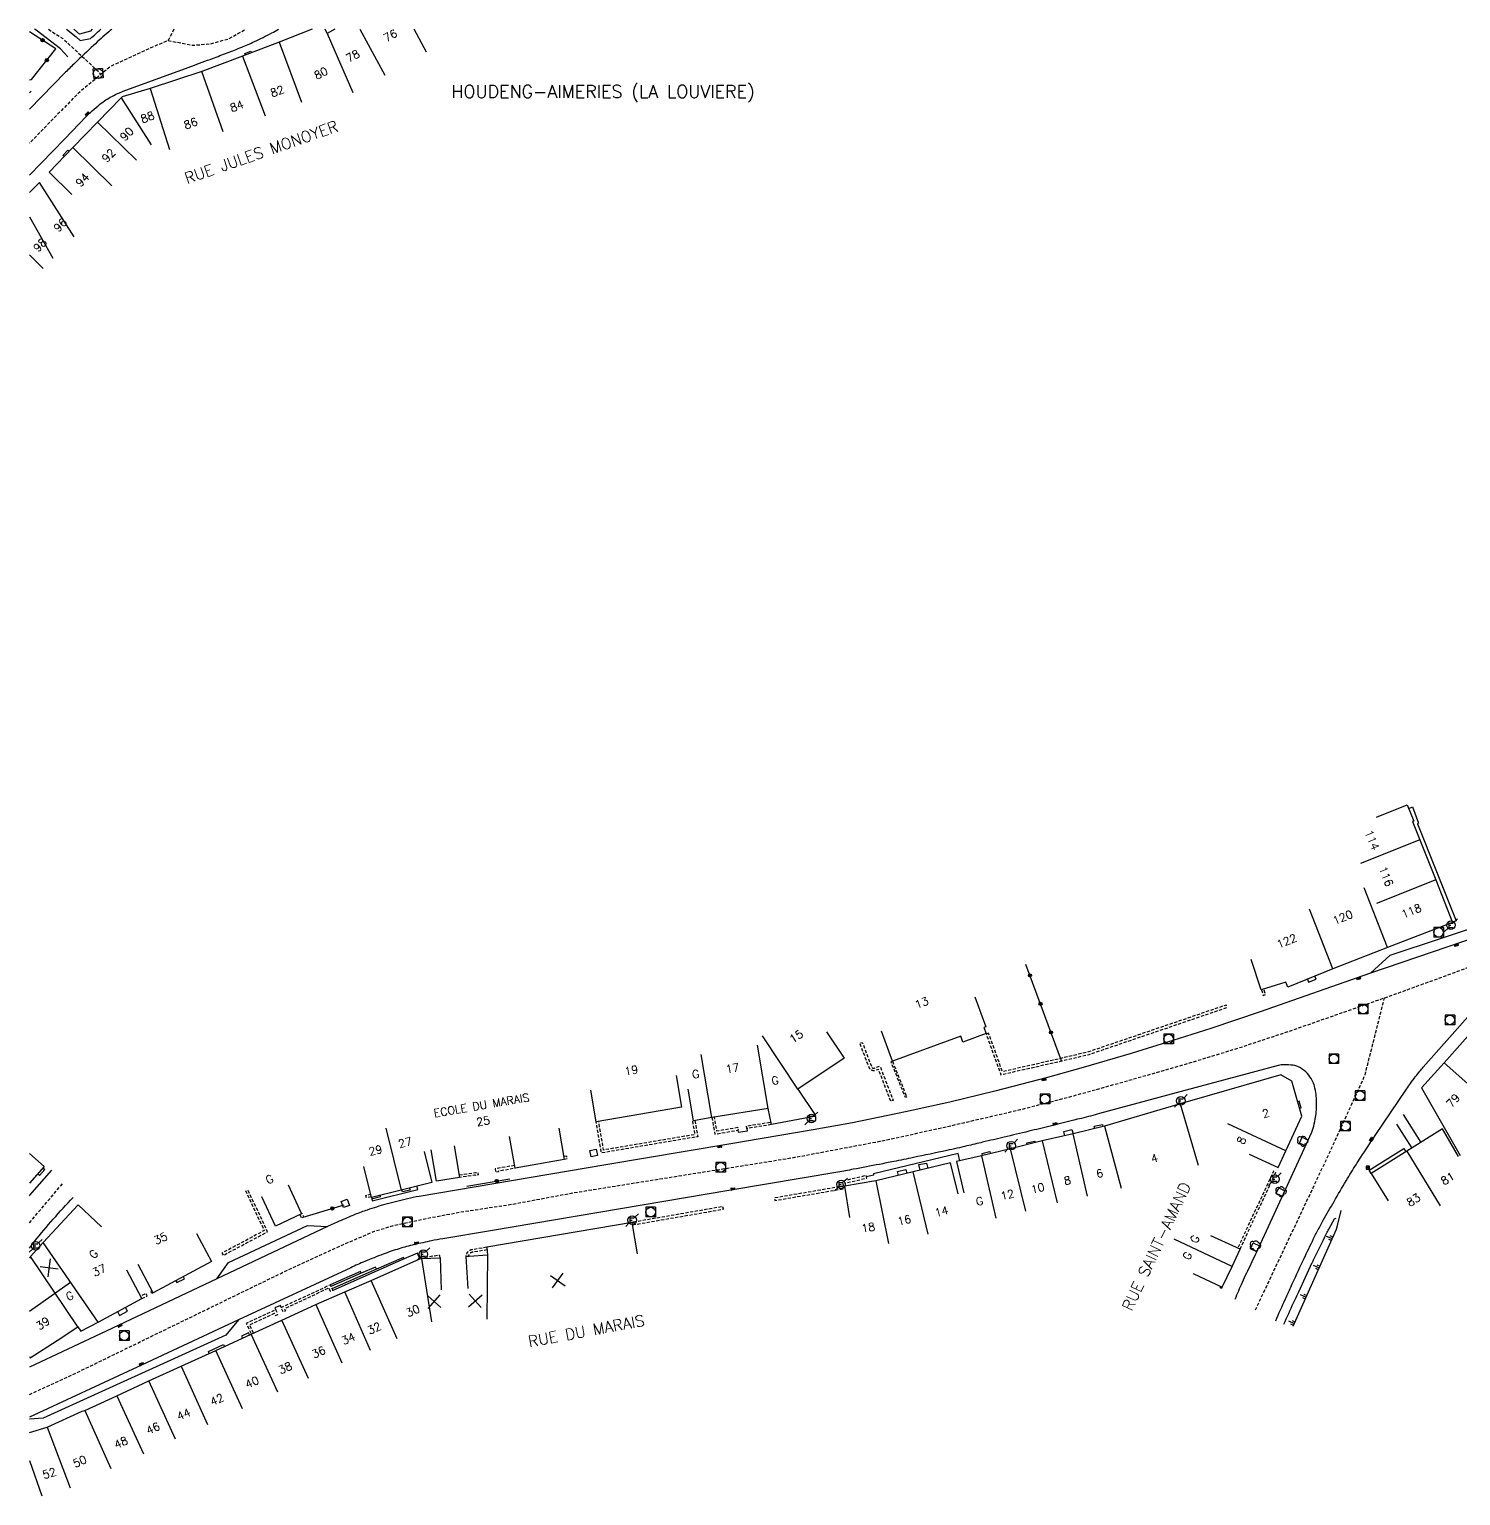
# Model space of a CAD drawing. Header units: millimetres. Extents: x 134000 to 135000, y 129000 to 130000.
# Drawn here: x 134000 to 134223.7, y 129770.9 to 130000 of the extents above; entities that cross this region are included whole.
import ezdxf
from ezdxf.enums import TextEntityAlignment as Align

# ---------------------------------------------------------------- set-up
doc = ezdxf.new("R2010")
doc.units = ezdxf.units.MM
doc.linetypes.add('DASHED', pattern=[0.75, 0.5, -0.25])
doc.layers.get('0').update_dxf_attribs({"linetype": 'CONTINUOUS'})
for name, color, linetype in [('W0001', 6, 'DASHED'), ('W0008', 7, 'CONTINUOUS'), ('W0100', 7, 'CONTINUOUS'), ('W0112', 1, 'DASHED'), ('W0211', 2, 'CONTINUOUS'), ('W0300', 7, 'CONTINUOUS'), ('W0310', 3, 'CONTINUOUS'), ('W0322', 7, 'CONTINUOUS'), ('W0330', 7, 'CONTINUOUS'), ('W0400', 7, 'CONTINUOUS'), ('W0420', 7, 'CONTINUOUS'), ('W0471', 7, 'CONTINUOUS'), ('W0980', 7, 'CONTINUOUS'), ('W0984', 7, 'CONTINUOUS'), ('W0989', 7, 'CONTINUOUS'), ('W0991', 7, 'CONTINUOUS'), ('W1102', 7, 'CONTINUOUS')]:
    doc.layers.add(name, color=color, linetype=linetype)
doc.styles.get("Standard").update_dxf_attribs({"font": 'romans.shx', "width": 0.85})

# ---------------------------------------------------------------- blocks, each defined once
blk = doc.blocks.new('t322o')
at = {"color": 0, "linetype": 'Continuous'}
for radius in [0.25, 0.15]:
    blk.add_circle((0, 0), radius, dxfattribs=at)
blk = doc.blocks.new('T420')
for p, q in [((0.75, 0.75), (-0.75, 0.75)), ((-0.75, 0.75), (-0.75, -0.75)), ((0.75, 0.75), (0.75, -0.75)), ((0.75, -0.75), (-0.75, -0.75))]:
    blk.add_line(p, q)
blk.add_ellipse((0, 0), major_axis=(-0.53, 0.53), ratio=1, start_param=3.926991, end_param=10.210176)
blk = doc.blocks.new('T400')
for p, q in [((-0.15, 0.3), (0.15, 0.3)), ((-0.15, -0.25), (-0.15, 0.3)), ((-0.15, 0.15), (0.15, 0.15)), ((-0.15, 0), (0.15, 0)), ((0.15, 0.3), (0.15, -0.25)), ((-0.15, -0.15), (0.15, -0.15)), ((-0.15, -0.25), (-0.15, -0.3)), ((-0.15, -0.3), (0.15, -0.3)), ((0.15, -0.3), (0.15, -0.25))]:
    blk.add_line(p, q)
blk = doc.blocks.new('t991o')
at = {"color": 0, "linetype": 'Continuous'}
for p, q in [((-1, 1), (1, -1)), ((-1, -1), (1, 1))]:
    blk.add_line(p, q, dxfattribs=at)
blk = doc.blocks.new('t211o')
at = {"color": 0, "linetype": 'Continuous'}
for p, q in [((-0.29, 0.5), (-0.29, 0)), ((0, 1), (0, 0)), ((0.29, 0.5), (0.29, 0))]:
    blk.add_line(p, q, dxfattribs=at)
blk = doc.blocks.new('t330o')
at = {"color": 0, "linetype": 'Continuous'}
for p, q in [((0.25, -0.25), (-0.25, 0.25)), ((-0.25, -0.25), (0.25, 0.25)), ((-0.25, 0.25), (-0.25, -0.25)), ((0.25, 0.25), (-0.25, 0.25)), ((0.25, -0.25), (0.25, 0.25)), ((-0.25, -0.25), (0.25, -0.25)), ((-0.25, -0.25), (-0.25, -0.25))]:
    blk.add_line(p, q, dxfattribs=at)
blk = doc.blocks.new('T300')
for p, q in [((-0.8, 0.51), (-0.86, 0.34)), ((-0.86, 0.34), (-0.86, 0.17)), ((-0.86, 0.17), (-0.74, 0.06)), ((-0.69, 0.63), (-0.8, 0.51)), ((-0.8, -0.06), (-0.74, 0.06)), ((-0.74, 0.06), (-0.69, 0.11)), ((-0.57, 0.69), (-0.69, 0.63)), ((-0.46, 0.69), (-0.57, 0.69)), ((-0.29, 0.63), (-0.46, 0.69)), ((-0.29, 0.63), (-0.17, 0.74)), ((-0.23, 0.57), (-0.29, 0.63)), ((-0.17, 0.74), (-0.06, 0.8)), ((-0.06, 0.8), (0.06, 0.8)), ((0.06, 0.8), (0.23, 0.74)), ((0.23, 0.74), (0.34, 0.63)), ((0.34, 0.63), (0.4, 0.51)), ((0.46, 0.46), (0.34, 0.46)), ((0.4, 0.51), (0.4, 0.46)), ((0.57, 0.4), (0.46, 0.46)), ((0.57, 0.4), (0.69, 0.29)), ((0.69, 0.29), (0.74, 0.17)), ((0.74, 0.06), (0.69, -0.17)), ((0.74, 0.17), (0.74, 0.06)), ((-0.8, -0.17), (-0.8, -0.06)), ((-0.8, -0.23), (-0.8, -0.17)), ((-0.74, -0.34), (-0.8, -0.23)), ((-0.69, -0.4), (-0.74, -0.34)), ((-0.51, -0.46), (-0.69, -0.4)), ((-0.4, -0.46), (-0.51, -0.46)), ((-0.4, -0.46), (-0.34, -0.46)), ((-0.34, -0.46), (-0.34, -0.4)), ((-0.34, -0.51), (-0.34, -0.46)), ((-0.29, -0.63), (-0.34, -0.51)), ((-0.17, -0.74), (-0.29, -0.63)), ((-0.06, -0.8), (-0.17, -0.74)), ((0.06, -0.8), (-0.06, -0.8)), ((0.17, -0.74), (0.06, -0.8)), ((0.23, -0.69), (0.17, -0.74)), ((0.29, -0.46), (0.23, -0.46)), ((0.29, -0.63), (0.23, -0.69)), ((0.46, -0.4), (0.29, -0.46)), ((0.34, -0.51), (0.29, -0.63)), ((0.34, -0.51), (0.34, -0.46)), ((0.57, -0.34), (0.46, -0.4)), ((0.63, -0.29), (0.57, -0.34)), ((0.69, -0.17), (0.63, -0.29))]:
    blk.add_line(p, q)
blk = doc.blocks.new('T471')
for p, q in [((-0.333334, 0.333334), (-0.333334, -0.333334)), ((-0.333334, 0.333334), (0.333334, 0.333334)), ((-0.333334, 0), (0, 0)), ((0.500001, 0.500001), (1.000002, 1.000002)), ((-0.500001, -0.500001), (-1.000002, -1.000002)), ((-0.333334, -0.333334), (0.333334, -0.333334))]:
    blk.add_line(p, q)
blk.add_ellipse((0, 0), major_axis=(0.471405, 0.471405), ratio=1, start_param=5.4977871438, end_param=11.780972451)
blk = doc.blocks.new('t112o')
at = {"color": 0, "linetype": 'Continuous'}
for p, q in [((-0.5, 0.5), (0.5, 0.5)), ((-0.5, -0.5), (-0.5, 0.5)), ((0.5, 0.5), (0.5, -0.5)), ((0.5, -0.5), (-0.5, -0.5))]:
    blk.add_line(p, q, dxfattribs=at)

msp = doc.modelspace()

# ---------------------------------------------------------------- linework, layer by layer
at = {"layer": 'W0001', "flags": 128}
for points in [[(134022.6, 130000), (134021.69, 129998.26), (134018.11, 129996.72), (134012.69, 129994.2), (134007.56, 129989.93), (134000, 129982.2)], [(134003, 130000), (134005.24, 129998.55), (134011.23, 129992.99)], [(134021.69, 129998.26), (134025.51, 129997.51), (134028.37, 129997.75), (134031.19, 129998.54), (134033.78, 130000)], [(134000, 129786.71), (134007.47, 129790.17), (134039.38, 129805.7), (134049.08, 129810.17), (134053.94, 129812.24), (134056.95, 129813.13), (134062.02, 129814.23), (134067.41, 129815.24), (134075.49, 129816.47), (134085.1, 129818.26), (134119.61, 129823.78), (134132.91, 129826.3), (134142.04, 129828.27), (134149.2, 129829.93), (134154.83, 129831.23), (134163.19, 129833.4), (134170.34, 129835.39), (134181.45, 129838.57), (134189.37, 129841), (134197.66, 129843.76), (134213.89, 129849.44), (134236.2, 129857.63), (134248.31, 129862.07), (134257.62, 129865.07), (134277.9, 129871.96), (134286.63, 129875.14)], [(134191.59, 129799.94), (134203.81, 129825.86), (134208.72, 129836.68), (134211.75, 129848.69)], [(134000, 129813.53), (134005.16, 129819.63)]]:
    msp.add_lwpolyline(points, dxfattribs=at)
at = {"layer": 'W0008', "flags": 128}
for points in [[(134000, 129977.23), (134005.47, 129982.82), (134008.92, 129986.44, -0.017742), (134009.54, 129987.03, -0.009558), (134010.73, 129988.06, -0.021662), (134011.73, 129988.82, -0.025463), (134012.63, 129989.38, -0.017009), (134013.75, 129989.95, -0.021238), (134014.68, 129990.33), (134024.82, 129994.05, 0.00017), (134025.38, 129994.26, 0.000029), (134028.64, 129995.46, 0.003836), (134030.93, 129996.32, 0.003879), (134033.18, 129997.21, 0.014853), (134035.18, 129998.09, 0.010849), (134037.87, 129999.43, 0.001116), (134038.94, 130000)], [(134012.88, 130000, 0.002164), (134012.4, 129999.6, 0.012139), (134010.02, 129997.48, 0.003672), (134007.11, 129994.73, 0.007239), (134005.67, 129993.3), (134000, 129987.53)], [(134005.78, 130000), (134007.34, 129998.83), (134007.92, 129998.25), (134009.56, 129998.57, -0.004664), (134011.18, 130000)], [(134228.82, 129859.1), (134209.56, 129852.54), (134192.31, 129846.51), (134184.63, 129843.92), (134178.69, 129842.03), (134172.15, 129839.99), (134164.69, 129837.79), (134159.1, 129836.24), (134150.86, 129834.11), (134143.82, 129832.4), (134136.91, 129830.88), (134128.6, 129829.17), (134122.48, 129828.08), (134109.3, 129825.84), (134090.06, 129822.62), (134060.9, 129817.68, 0.016881), (134059.08, 129817.31, 0.009081), (134055.73, 129816.45, 0.011987), (134052.81, 129815.55, 0.017719), (134050.86, 129814.83, 0.005367), (134048.43, 129813.8, 0.007011), (134046.59, 129812.96), (134029.28, 129804.82), (134012, 129796.64), (134000, 129790.99)], [(134194.76, 129798.25, -0.002474), (134196.26, 129801.65, -0.004482), (134197.1, 129803.51, -0.000077), (134199.03, 129807.64, -0.001149), (134199.16, 129807.91, -0.003962), (134200.68, 129811.08, -0.00757), (134201.52, 129812.72, -0.00669), (134202.19, 129813.95, -0.002757), (134203.87, 129816.89, -0.002304), (134205.76, 129820.12, -0.005631), (134206.56, 129821.43, -0.005168), (134208.06, 129823.8, -0.003559), (134210.31, 129827.2), (134215.17, 129834.42, -0.009935), (134215.8, 129835.33, -0.008625), (134216.57, 129836.34, -0.006168), (134217.29, 129837.23, -0.008613), (134217.82, 129837.85), (134225.2, 129846.19, -0.05777)], [(134188.41, 129801.63, -0.003784), (134189.55, 129804.26, -0.006815), (134190.22, 129805.71, -0.000541), (134191.6, 129808.59, 0.00362), (134191.8, 129809.02), (134194.51, 129814.89), (134200.4, 129827.72, 0.043286), (134200.61, 129828.31, 0.018079), (134200.94, 129829.77, 0.027921), (134201.08, 129830.86, 0.018723), (134201.14, 129832.49, 0.033375), (134201.06, 129833.6, 0.028344), (134200.81, 129834.88, 0.066), (134200.44, 129835.8, 0.050836), (134199.7, 129836.85, 0.082591), (134198.61, 129837.76, 0.096023), (134197.46, 129838.16, 0.039365), (134196.06, 129838.25, 0.060938), (134195.16, 129838.13), (134190.28, 129836.84), (134179.2, 129833.88), (134167.23, 129830.61, -0.004575), (134164.42, 129829.87, -0.002625), (134159.5, 129828.66, -0.000523), (134156.17, 129827.85, -0.000451), (134152.31, 129826.93, -0.00053), (134148.96, 129826.14, -0.000725), (134146.51, 129825.56, -0.003872), (134143.35, 129824.85, -0.002362), (134138.14, 129823.75, -0.001278), (134135.06, 129823.12, -0.001765), (134132.82, 129822.68, -0.002173), (134128.75, 129821.91, -0.003682), (134126.34, 129821.48), (134109.28, 129818.58), (134072.05, 129812.3), (134064.6, 129811.06, 0.008862), (134062.84, 129810.73, 0.005757), (134060.14, 129810.14, 0.017851), (134057.76, 129809.5, 0.016898), (134055.3, 129808.66, 0.007793), (134052.42, 129807.51, 0.009989), (134050.21, 129806.53), (134032.69, 129798.37), (134016.85, 129791.01), (134000, 129783.18)], [(134000, 129809.59), (134000.8, 129810.63, -0.02328), (134006.83, 129817.49)], [(134196.02, 129797.74, -0.000261), (134197.54, 129801.03, -0.000493), (134198.35, 129802.78, -0.000012), (134200.46, 129807.34, -0.000372), (134200.53, 129807.49, -0.006267), (134200.66, 129807.77, -0.000413), (134202.71, 129811.9, -0.008597), (134203.05, 129812.55), (134204, 129814.29), (134204.17, 129814.2)]]:
    msp.add_lwpolyline(points, format="xyb", dxfattribs=at)
for points in [[(134006.01, 129995.72), (134004.86, 129996.97), (134001.04, 129999.86), (134000.82, 130000)], [(134033.75, 129995.99), (134033.65, 129996.24), (134034.62, 129996.59), (134034.71, 129996.35)], [(134005.43, 129980.11), (134005.23, 129980.3), (134006, 129981.13), (134006.21, 129980.92)], [(134209.56, 129852.54), (134212.66, 129855.34), (134228.55, 129860.63), (134250.72, 129868.12), (134283.21, 129879.09), (134300.69, 129884.98), (134342.36, 129899), (134345.44, 129898.56)], [(134215.55, 129878.27), (134216.15, 129878.51), (134217.08, 129876), (134216.93, 129875.89), (134222.93, 129860.75), (134222.36, 129860.5)], [(134199.71, 129851.61), (134199.9, 129851.13), (134201.07, 129851.6), (134200.87, 129852.08)], [(134198.49, 129831.45), (134198.73, 129831.52), (134198.42, 129832.53), (134198.2, 129832.46)], [(134214.68, 129830.48), (134217.43, 129826.11)], [(134110.72, 129828.02), (134110.77, 129827.69), (134112.23, 129827.94), (134112.18, 129828.29)], [(134161.78, 129827.16), (134161.63, 129827.81), (134162.92, 129828.13), (134163.11, 129827.46)], [(134166.47, 129828.27), (134166.37, 129828.64), (134167.68, 129828.93), (134167.76, 129828.58)], [(134213.64, 129828.95), (134216, 129825.21)], [(134155.93, 129825.77), (134155.86, 129826.04), (134157.1, 129826.31), (134157.16, 129826.08)], [(134199.41, 129825.57), (134198.48, 129825.99), (134198.89, 129826.92), (134199.83, 129826.48)], [(134209.68, 129821.23), (134209.35, 129821.75), (134214.75, 129825.18), (134215.09, 129824.63)], [(134145.4, 129823.24), (134145.13, 129824.39), (134131.88, 129821.21), (134131.93, 129821.01), (134130.8, 129820.72), (134130.74, 129820.93)], [(134139.21, 129821.77), (134138.99, 129822.65), (134140.18, 129822.89), (134140.38, 129822.06)], [(134148.95, 129824.08), (134148.87, 129824.4), (134150.07, 129824.68), (134150.14, 129824.36)], [(134000, 129817.79), (134000.08, 129817.89), (134003.49, 129821.76)], [(134002.12, 129822.13), (134002.41, 129821.87), (134001.56, 129820.96), (134001.29, 129821.2)], [(134135.8, 129820.95), (134135.65, 129821.56), (134136.95, 129821.87), (134137.1, 129821.26)], [(134053.44, 129817.5), (134053.55, 129817), (134060.7, 129818.75), (134060.57, 129819.26)], [(134059.41, 129818.98), (134059.48, 129818.67), (134058.29, 129818.38), (134058.21, 129818.68)], [(134195.79, 129817.67), (134194.81, 129818.12), (134195.24, 129819.02), (134196.2, 129818.57)], [(134054.76, 129817.83), (134054.82, 129817.59), (134053.64, 129817.29), (134053.58, 129817.54)], [(134029.28, 129804.82), (134031.14, 129807.33), (134043.47, 129813.15), (134046.59, 129812.96)], [(134191.81, 129809.04), (134190.83, 129809.5), (134191.25, 129810.42), (134192.23, 129809.96)], [(134061.04, 129807.91), (134060.66, 129808.83), (134058.55, 129807.93), (134058.45, 129808.15), (134054.26, 129806.33), (134054.1, 129806.63), (134051.86, 129805.66), (134051.74, 129805.92), (134046.99, 129803.87)], [(134058.55, 129807.93), (134047.4, 129802.97)], [(134022.89, 129804.5), (134023.05, 129804.2), (134024.22, 129804.81), (134024.06, 129805.12)], [(134051.86, 129805.66), (134047.12, 129803.59)], [(134054.26, 129806.33), (134047.27, 129803.26)], [(134013.79, 129799.68), (134014.11, 129799.09), (134015.34, 129799.73), (134015.01, 129800.34)], [(134039.33, 129800.32), (134039.22, 129800.64), (134038.36, 129800.28), (134038.52, 129799.95)], [(134032.69, 129798.37), (134030.69, 129795.99), (134002.18, 129783.05), (134000, 129782.85)], [(134034.41, 129796.04), (134034.26, 129796.37), (134033.15, 129795.85), (134033.3, 129795.52)], [(134028.11, 129793.14), (134027.97, 129793.43), (134030.33, 129794.52), (134030.47, 129794.22)]]:
    msp.add_lwpolyline(points, dxfattribs=at)
at = {"layer": 'W0100', "flags": 128}
for points in [[(134044.18, 130000), (134039.01, 129997.98), (134033.31, 129995.82), (134026.93, 129993.4), (134018.9, 129990.78), (134014.5, 129989.47), (134014.35, 129989.3), (134010.64, 129985.48), (134006.79, 129981.52), (134003.07, 129977.69), (134006.66, 129974.21)], [(134009.83, 130000), (134009.54, 129999.72), (134007.81, 129999.23), (134006.94, 130000)], [(134047.74, 130000), (134046.53, 129999.35), (134046.23, 130000)], [(134006.98, 129967.6), (134001.56, 129976.08), (134000, 129974.49)], [(134210.48, 129876.92), (134215.32, 129878.85), (134216.32, 129876.3), (134216.13, 129876.23), (134217.27, 129873.38), (134219.77, 129867.12), (134222.37, 129860.49), (134212.24, 129856.56), (134203.68, 129853.23), (134196.65, 129850.37), (134196.32, 129851.17), (134192.47, 129849.93), (134190.93, 129854.68)], [(134147.74, 129848.84), (134149.47, 129844.15), (134149.16, 129844.04), (134149.5, 129843.1), (134149.5, 129843.1), (134145.88, 129841.77), (134145.53, 129842.72), (134134.86, 129838.79), (134133.13, 129843.48)], [(134232.71, 129826.09), (134237.16, 129828.36), (134233.38, 129835.77), (134228.86, 129844.68), (134226.78, 129844.96), (134223.94, 129841.76), (134221.07, 129838.56), (134217.55, 129834.62), (134223.6, 129824.07)], [(134124.54, 129843.41), (134127.32, 129839.25), (134120.1, 129834.43), (134122.86, 129830.3), (134122.63, 129830.15), (134115.95, 129828.89), (134115.44, 129831.43), (134106.64, 129830), (134103.8, 129829.49), (134102.92, 129834.41)], [(134190.61, 129824.28), (134195.14, 129822.18), (134196.36, 129824.8), (134198.84, 129830.2), (134197.28, 129835.66), (134195.55, 129836.66), (134183.98, 129833.35), (134179.81, 129832.13), (134168.01, 129828.64), (134163.11, 129827.46), (134158.25, 129826.37), (134153.32, 129825.1), (134148.76, 129824.03), (134144.87, 129823.11), (134146.02, 129818.25)], [(134101.07, 129836.57), (134101.92, 129831.64), (134088.57, 129829.34), (134087.72, 129834.27)], [(134082.73, 129828.35), (134083.56, 129823.42), (134075.89, 129822.11), (134075.05, 129827.04)], [(134223.33, 129823.92), (134220.83, 129828.25), (134220.83, 129828.25), (134209.68, 129821.23), (134212.35, 129817)], [(134066.38, 129825.57), (134067.23, 129820.65), (134063.64, 129820.03), (134062.79, 129824.95)], [(134061.69, 129824.7), (134062.9, 129819.84), (134058.08, 129818.65), (134053.44, 129817.5), (134052.24, 129822.36)], [(134145.13, 129818.08), (134143.94, 129822.93), (134138.11, 129821.51), (134132.28, 129820.11), (134127.35, 129819.3), (134128.16, 129814.37)], [(134002.3, 129822.33), (134000, 129819.76)], [(134040.42, 129819.49), (134042.53, 129814.96), (134038.45, 129813.05), (134036.33, 129817.59)], [(134011.29, 129812.94), (134007.63, 129816.35), (134002.14, 129810.47), (134000.19, 129808.3), (134000, 129808.04)], [(134026.14, 129811.89), (134028.48, 129807.48), (134019.36, 129802.62), (134017.01, 129807.03)], [(134095.04, 129808.69), (134094.19, 129813.62), (134071.48, 129809.72), (134071.57, 129808.51), (134068.74, 129808.31), (134068.19, 129808.27), (134068.54, 129803.28)], [(134181.86, 129805.63), (134186.37, 129803.47), (134187.93, 129806.73), (134189.18, 129809.45), (134184.63, 129811.53)], [(134000, 129780.79), (134002.78, 129781.64), (134008.25, 129784.15), (134008.67, 129784.24), (134013.67, 129786.53), (134018.67, 129788.84), (134023.7, 129791.13), (134029.12, 129793.59), (134034.67, 129796.16), (134039.46, 129798.34), (134044.77, 129800.78), (134049.29, 129802.75), (134053.43, 129804.56), (134061.04, 129807.91), (134061.26, 129807.98), (134064.19, 129808.07), (134064.35, 129803.08)], [(134000, 129792.65), (134000.15, 129792.44), (134004.35, 129795.19), (134007.59, 129797.32), (134008.05, 129796.61), (134010.75, 129798.05), (134017.59, 129801.73), (134015.22, 129806.13)]]:
    msp.add_lwpolyline(points, dxfattribs=at)
at = {"layer": 'W0112', "flags": 128}
for points in [[(134192.53, 129849.94), (134192.81, 129849.08), (134193.19, 129849.21), (134192.91, 129850.07)], [(134106.65, 129830), (134107.12, 129827.41), (134110.8, 129828.03), (134110.73, 129828.42), (134107.44, 129827.87), (134107.05, 129830.07)], [(134104, 129829.52), (134104.45, 129827), (134089.4, 129824.46), (134088.56, 129829.34)], [(134103.6, 129829.45), (134103.98, 129827.33), (134089.73, 129824.92), (134088.96, 129829.41)], [(134115.95, 129828.89), (134112.13, 129828.28), (134112.06, 129828.68), (134115.88, 129829.29)], [(134083.56, 129823.47), (134084.06, 129823.58), (134083.97, 129823.97), (134083.48, 129823.86)], [(134067.17, 129821.04), (134069.72, 129821.41), (134069.72, 129821.41), (134070.06, 129821.46), (134070.13, 129821.03), (134069.62, 129820.95), (134069.61, 129820.99), (134069.58, 129820.99), (134067.23, 129820.65)], [(134075.82, 129822.51), (134072.91, 129822), (134072.77, 129821.97), (134072.85, 129821.48), (134073.35, 129821.58), (134073.34, 129821.67), (134075.89, 129822.11)], [(134127.57, 129819.34), (134127.5, 129819.75), (134130.84, 129820.54), (134130.74, 129820.93), (134127.04, 129820.05), (134127.18, 129819.27)], [(134189.18, 129809.45), (134194.78, 129821.44), (134194.42, 129821.61), (134188.82, 129809.62)], [(134033.77, 129818.6), (134036.69, 129812.33), (134030.1, 129808.81), (134030.29, 129808.46), (134037.21, 129812.15), (134034.13, 129818.76)], [(134127.35, 129819.3), (134116.44, 129817.43), (134116.51, 129817.04), (134127.42, 129818.91)], [(134053.41, 129817.63), (134052.69, 129817.46), (134052.6, 129817.84), (134053.31, 129818.02)], [(134094.26, 129813.23), (134108.44, 129815.68), (134108.37, 129816.08), (134094.19, 129813.62)], [(134042.27, 129814.84), (134042.52, 129814.3), (134042.88, 129814.46), (134042.63, 129815.01)], [(134064.19, 129808.07), (134064.14, 129808.39), (134064.01, 129808.5), (134061.26, 129807.98)], [(134017.59, 129801.73), (134018.39, 129802.12), (134018.21, 129802.48), (134017.41, 129802.09)], [(134019.36, 129802.62), (134019.12, 129802.5), (134018.93, 129802.85), (134019.17, 129802.97)], [(134186.37, 129803.47), (134186.29, 129803.3), (134185.93, 129803.47), (134186.01, 129803.65)], [(134035.03, 129796.33), (134034.43, 129797.62), (134038.32, 129799.42), (134038.46, 129799.09), (134038.82, 129799.25), (134038.52, 129799.95), (134033.89, 129797.82), (134034.67, 129796.16)]]:
    msp.add_lwpolyline(points, dxfattribs=at)
for points in [[(134149.89, 129843.16), (134149.52, 129843.02), (134151.8, 129836.69), (134161.28, 129838.84), (134165.6, 129839.86), (134187.12, 129847.18), (134186.99, 129847.56), (134165.49, 129840.25), (134161.19, 129839.23), (134152.06, 129837.15)], [(134134.86, 129838.79), (134137.1, 129833.21), (134136.89, 129833.13), (134134.65, 129838.7)], [(134047.04, 129802.81), (134046.8, 129803.34), (134039.86, 129800.12), (134040, 129799.78), (134039.64, 129799.62), (134039.33, 129800.32), (134046.99, 129803.87), (134047.4, 129802.97)]]:
    msp.add_lwpolyline(points, close=True, dxfattribs=at)
msp.add_lwpolyline([(134134.61, 129832.53), (134132.68, 129837.52), (134132.22, 129837.35, -0.104326), (134131.92, 129837.3, -0.098621), (134131.62, 129837.38, -0.096153), (134131.38, 129837.57, -0.0931), (134131.22, 129837.83), (134129.77, 129841.6), (134130.15, 129841.74), (134131.59, 129837.97, 0.0931), (134131.67, 129837.83, 0.096153), (134131.8, 129837.74, 0.098621), (134131.94, 129837.7, 0.104326), (134132.08, 129837.73), (134132.91, 129838.03), (134134.98, 129832.67)], format="xyb", close=True, dxfattribs=at)
for points in [[(134071.48, 129809.72), (134069.13, 129809.34, 0.072552), (134068.81, 129809.23, 0.072552), (134068.54, 129809.03, 0.09205), (134068.29, 129808.68, 0.09205), (134068.19, 129808.27)], [(134071.55, 129809.33), (134069.2, 129808.94, 0.07072), (134069, 129808.87, 0.072552), (134068.82, 129808.74, 0.09205), (134068.66, 129808.51, 0.074169), (134068.59, 129808.3, 0.09205)]]:
    msp.add_lwpolyline(points, format="xyb", dxfattribs=at)
at = {"layer": 'W0211', "flags": 128}
msp.add_lwpolyline([(134197.46, 129797.38), (134204.24, 129812.57), (134204.44, 129813.34), (134204.98, 129815.45)], dxfattribs=at)
at = {"layer": 'W0310', "flags": 128}
msp.add_lwpolyline([(134000, 129990.06), (134000.29, 129990.35)], dxfattribs=at)
at = {"layer": 'W0322', "flags": 128}
for points in [[(134000, 129992.12), (134000.34, 129992.17), (134004.15, 129996.97), (134000, 129999.61)], [(134161.28, 129838.84), (134155.72, 129853.93)], [(134068.38, 129819.29), (134075.06, 129820.43)], [(134042.8, 129814.42), (134049.18, 129816.35)]]:
    msp.add_lwpolyline(points, dxfattribs=at)
at = {"layer": 'W1102', "flags": 128}
for points in [[(134046.53, 129999.35), (134050.54, 129990.15)], [(134051.63, 130000), (134055.53, 129992.84)], [(134062.07, 129996.44), (134060.13, 130000)], [(134039.01, 129997.98), (134042.55, 129988.62)], [(134033.31, 129995.82), (134036.85, 129986.47)], [(134030.26, 129983.97), (134026.93, 129993.4)], [(134018.9, 129990.78), (134021.88, 129981.23)], [(134014.35, 129989.3), (134019.04, 129981.94)], [(134010.64, 129985.48), (134016.75, 129979.55)], [(134006.79, 129981.52), (134012.91, 129975.55)], [(134000, 129970.7), (134003.68, 129964.23)], [(134002.16, 129962.66), (134000, 129964.75)], [(134217.27, 129873.38), (134207.98, 129869.68)], [(134219.77, 129867.12), (134210.48, 129863.41)], [(134212.24, 129856.56), (134208.6, 129865.88)], [(134203.68, 129853.23), (134200.04, 129862.54)], [(134115.44, 129831.43), (134113.76, 129841.29)], [(134120.1, 129834.43), (134114.54, 129842.74)], [(134106.64, 129830), (134104.96, 129839.85)], [(134221.07, 129838.56), (134227.52, 129832.79)], [(134179.81, 129832.13), (134182.64, 129822.54)], [(134055.68, 129828.35), (134058.08, 129818.65)], [(134165.37, 129817.72), (134163.11, 129827.46)], [(134168.01, 129828.64), (134170.59, 129818.97)], [(134196.36, 129824.8), (134187.28, 129828.99)], [(134158.25, 129826.37), (134160.6, 129816.65)], [(134002.3, 129822.33), (134000, 129824.39)], [(134148.76, 129824.03), (134151.04, 129814.3)], [(134155.71, 129815.39), (134153.32, 129825.1)], [(134215.26, 129824.74), (134220.47, 129816.21)], [(134140.46, 129811.79), (134138.11, 129821.51)], [(134132.28, 129820.11), (134134.26, 129810.3)], [(134010.75, 129798.05), (134002.14, 129810.47)], [(134187.93, 129806.73), (134178.88, 129810.97)], [(134007.59, 129797.32), (134000.19, 129808.3)], [(134061.26, 129807.98), (134062.82, 129798.1)], [(134071.57, 129808.51), (134071.51, 129798.51)], [(134057.45, 129795.41), (134053.43, 129804.56)], [(134000, 129799.77), (134006.45, 129804.26)], [(134053.29, 129793.58), (134049.29, 129802.75)], [(134044.77, 129800.78), (134048.85, 129791.65)], [(134043.62, 129789.25), (134039.46, 129798.34)], [(134038.83, 129787.07), (134034.67, 129796.16)], [(134033.29, 129784.5), (134029.12, 129793.59)], [(134023.7, 129791.13), (134027.84, 129782.03)], [(134022.84, 129779.75), (134018.67, 129788.84)], [(134013.67, 129786.53), (134017.84, 129777.45)], [(134008.67, 129784.24), (134012.74, 129775.15)], [(134002.78, 129781.64), (134006.39, 129772.16)], [(134000, 129776.44), (134001.94, 129770.92)]]:
    msp.add_lwpolyline(points, dxfattribs=at)

# ---------------------------------------------------------------- block references
at = {"layer": 'W0112'}
for p, rotation in [((134088.18, 129824.45), 11.93491823077987), ((134049.38, 129816.58), 19.79170167481909)]:
    msp.add_blockref('t112o', p, dxfattribs=dict(at, rotation=rotation))
at = {"layer": 'W0211'}
for p, rotation in [((134203.57, 129811.08), 65.93914628855302), ((134201.53, 129806.51), 65.93914628835154), ((134199.5, 129801.95), 65.93914628858688), ((134197.65, 129797.81), 65.93914628858688)]:
    msp.add_blockref('t211o', p, dxfattribs=dict(at, rotation=rotation))
at = {"layer": 'W0300'}
for p in [(134199.01, 129826.29), (134195.64, 129818.4), (134191.63, 129809.94)]:
    msp.add_blockref('T300', p, dxfattribs=at)
at = {"layer": 'W0322'}
for p, rotation in [((134002.06, 129998.3), 147.4750250621744), ((134002.73, 129995.19), 51.5988251561045), ((134156.35, 129852.21), 110.2329220926491), ((134158, 129847.76), 110.2329220926491), ((134159.64, 129843.3), 110.2329220926491), ((134073.06, 129820.09), 9.699350699444345), ((134047.34, 129815.8), 16.88409952591531)]:
    msp.add_blockref('t322o', p, dxfattribs=dict(at, rotation=rotation))
at = {"layer": 'W0330'}
msp.add_blockref('t330o', (134209.16, 129822.16), dxfattribs=at)
at = {"layer": 'W0400'}
for p, rotation in [((134009.06, 129986.78), 314.3401734298054), ((134223, 129856.96), 108.2739031374013), ((134207.71, 129851.74), 109.2806372756999), ((134158.56, 129835.94), 105.064353337822), ((134160.26, 129829), 283.5124994668315), ((134107.9, 129825.46), 98.38962598152656), ((134209.71, 129826.57), 146.252710307491), ((134109.92, 129818.84), 279.2265205807428), ((134060.5, 129810.38), 282.7169571891324), ((134014.14, 129797.49), 295.8675711001314), ((134017.48, 129791.47), 294.9276019146934)]:
    msp.add_blockref('T400', p, dxfattribs=dict(at, rotation=rotation))
at = {"layer": 'W0420', "rotation": 4.833937798179715}
msp.add_blockref('T420', (134010.74, 129993.09), dxfattribs=at)
at = {"layer": 'W0420'}
for p in [(134220.2, 129858.94), (134208.42, 129846.93), (134221.97, 129845.25), (134178.01, 129842.28), (134203.84, 129839.17), (134158.7, 129832.89), (134207.93, 129833.4), (134205.65, 129828.65), (134108.02, 129822.23), (134097.09, 129815.22), (134059.08, 129813.69), (134014.82, 129795.9)]:
    msp.add_blockref('T420', p, dxfattribs=at)
at = {"layer": 'W0471'}
for p in [(134222.14, 129860.04), (134179.94, 129832.6), (134122.2, 129829.86), (134153.42, 129825.6), (134194.62, 129820.38), (134126.83, 129819.53), (134094.18, 129813.97), (134000.99, 129809.95), (134061.56, 129808.66)]:
    msp.add_blockref('T471', p, dxfattribs=at)
at = {"layer": 'W0991'}
for p, rotation in [((134003.11, 129806.53), 37.69390454829446), ((134082.58, 129804.53), 9.864157388626488), ((134063.26, 129801.24), 3.011587182941175), ((134069.68, 129801.36), 356.3531843451925)]:
    msp.add_blockref('t991o', p, dxfattribs=dict(at, rotation=rotation))

# ---------------------------------------------------------------- texts
at = {"layer": 'W0980'}
msp.add_text('HOUDENG-AIMERIES (LA LOUVIERE)', height=2, dxfattribs=at).set_placement((134089.64, 129990.14), align=Align.MIDDLE)
at = {"layer": 'W0984'}
msp.add_text('ECOLE DU MARAIS', height=1.25, rotation=9.6536, dxfattribs=at).set_placement((134070.66, 129831.91), align=Align.MIDDLE)
at = {"layer": 'W0989'}
for s, rotation, p in [('RUE JULES MONOYER', 19.278, (134036.23, 129980.8)), ('RUE SAINT-AMAND', 64.7466, (134176.11, 129809.86)), ('RUE DU MARAIS', 10.5746, (134087.04, 129796.66))]:
    msp.add_text(s, height=1.75, rotation=rotation, dxfattribs=at).set_placement(p, align=Align.MIDDLE)
at = {"layer": 'W0991'}
for s, rotation, p in [('76', 28.5078, (134056.41, 129999.03)), ('78', 28.5078, (134050.54, 129995.83)), ('80', 28.3044, (134045.56, 129993.15)), ('82', 20.7482, (134038.73, 129990.33)), ('84', 20.7482, (134032.42, 129988.01)), ('88', 20.7482, (134018.46, 129986.28)), ('86', 20.7482, (134025.2, 129985.31)), ('90', 45.8422, (134015.22, 129983.65)), ('92', 45.8422, (134012.38, 129980.3)), ('94', 45.8422, (134008.29, 129976.49)), ('96', 45.5554, (134004.84, 129969.42)), ('98', 45.5554, (134001.66, 129966.3)), ('114', 291.7912, (134209.82, 129873.35)), ('116', 291.7912, (134212.01, 129867.67)), ('120', 22.1233, (134205.22, 129861.27)), ('118', 22.1233, (134215.95, 129862.26)), ('122', 22.1233, (134196.47, 129857.57)), ('13', 20.2329, (134139.43, 129847.93)), ('15', 33.7373, (134119.83, 129842.67)), ('19', 9.7983, (134094.06, 129837.39)), ('G', 9.7983, (134104.12, 129836.79)), ('17', 9.7983, (134109.87, 129837.7)), ('G', 9.7983, (134116.52, 129835.78)), ('79', 48.1993, (134222.48, 129832.64)), ('25', 9.6536, (134070.91, 129829.43)), ('2', 15.9573, (134193.21, 129830.66)), ('29', 13.9007, (134054.08, 129824.87)), ('27', 13.9007, (134058.71, 129826.1)), ('8', 65.1586, (134189.4, 129826.43)), ('4', 16.4749, (134175.8, 129823.64)), ('G', 24.9904, (134037.53, 129820.35)), ('8', 13.6213, (134162.2, 129820.16)), ('6', 13.6213, (134167.24, 129821.27)), ('81', 32.214, (134221.62, 129820.47)), ('12', 13.6213, (134152.82, 129817.94)), ('10', 13.6213, (134157.56, 129818.95)), ('14', 13.6213, (134142.53, 129815.32)), ('G', 13.6213, (134148.48, 129816.93)), ('83', 32.214, (134216.29, 129817.12)), ('16', 13.6213, (134136.71, 129813.97)), ('35', 24.3526, (134020.51, 129811.12)), ('18', 9.3386, (134131.08, 129812.82)), ('G', 65.1586, (134182.11, 129811)), ('G', 46.9905, (134010.03, 129808.66)), ('37', 24.3526, (134010.91, 129806.13)), ('G', 65.1586, (134180.94, 129808.39)), ('G', 24.3526, (134006.31, 129802.13)), ('30', 24.3808, (134059.92, 129799.8)), ('39', 33.2593, (134002.11, 129797.83)), ('32', 24.3808, (134053.88, 129797.08)), ('34', 24.3808, (134049.84, 129795.46)), ('36', 24.3808, (134045.2, 129793.35)), ('38', 24.3808, (134039.98, 129790.88)), ('40', 24.3526, (134034.8, 129788.64)), ('42', 24.3526, (134029.3, 129785.94)), ('44', 24.3526, (134024.11, 129783.64)), ('46', 24.3526, (134019.31, 129781.44)), ('48', 24.3526, (134014.31, 129779.24)), ('50', 24.3526, (134007.87, 129776.27)), ('52', 17.0297, (134003.11, 129774.42))]:
    msp.add_text(s, height=1.25, rotation=rotation, dxfattribs=at).set_placement(p, align=Align.MIDDLE)

doc.saveas('drawing.dxf')
